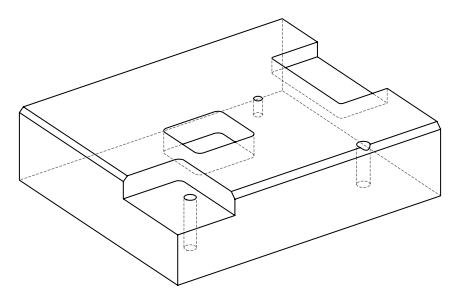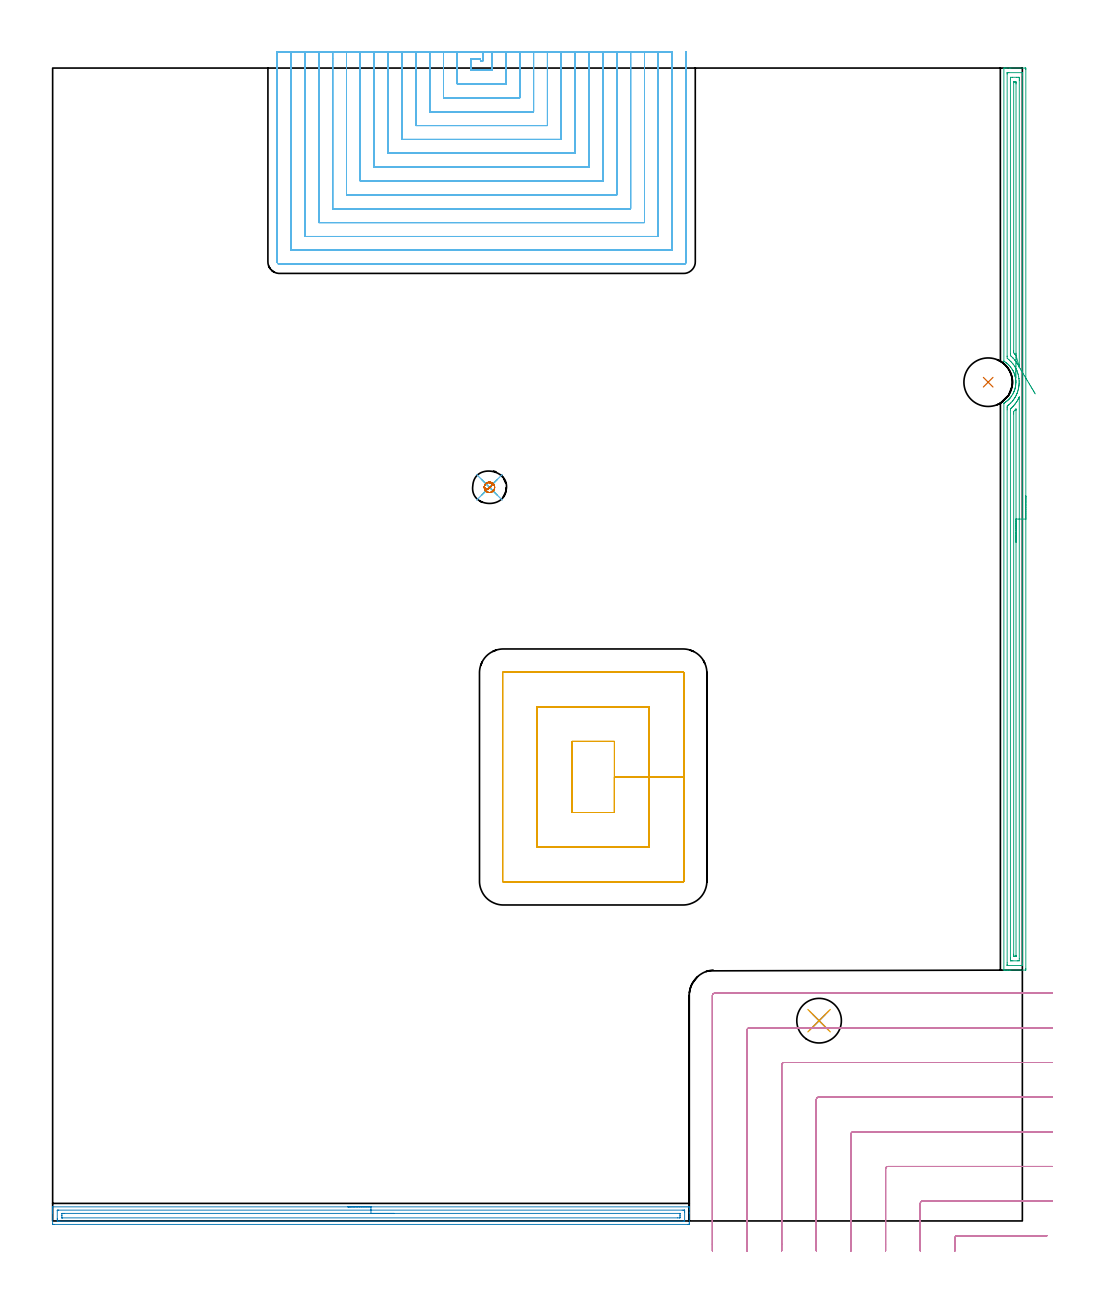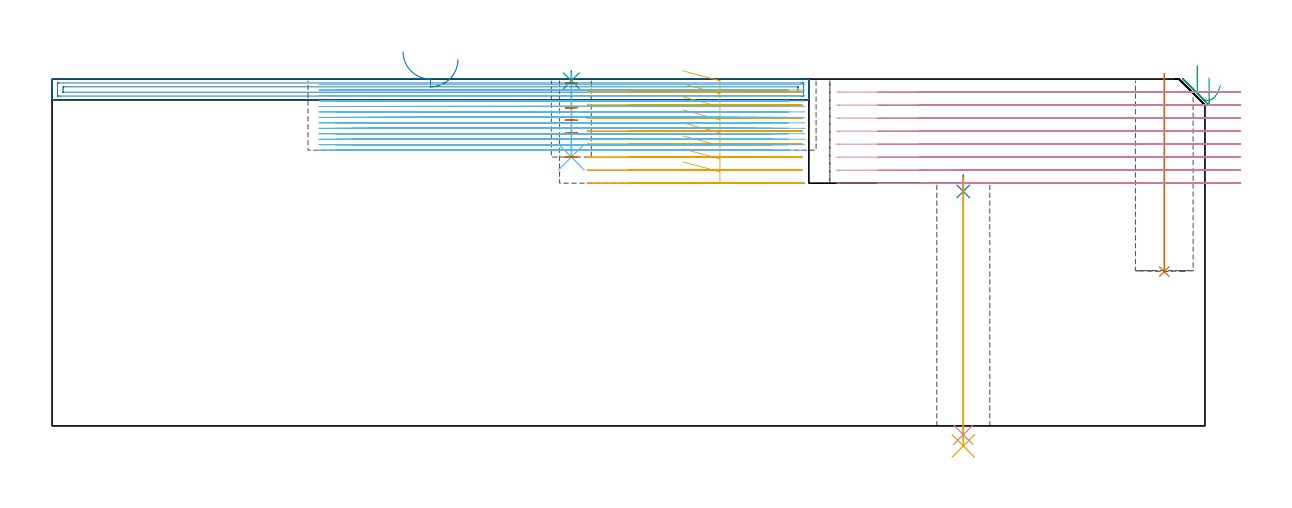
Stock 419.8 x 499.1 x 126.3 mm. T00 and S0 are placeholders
(PLAN: 12 operations, 8 tool changes, 200.4 min)
(1 INDEXABLE_INSERT_DRILL_BLIND_HOLE_FROM_SOLID | STEP1POCKET | NXT0302_013 | 0.29 min | 24152 mm3)
(2 SPOT_DRILL | STEP1HOLE | NXT0321_9005460120000 | 0.06 min | 4446 mm3)
(3 SPOT_DRILL_1 | STEP1POCKET_1 | NXT0321_9005460120000 | 0.03 min | 5 mm3)
(4 DRILL_THROUGH_HOLE_INTO_CENTER | STEP1HOLE | NXT0301_065 | 0.38 min | 5959 mm3)
(5 DRILL_TO_ENLARGE_THROUGH_HOLE | STEP1HOLE | UGT0301_260 | 0.4 min | 26468 mm3)
(6 DRILL_BLIND_HOLE_INTO_CENTER | STEP1POCKET_1 | NXT0301_128 | 0.12 min | 3072 mm3)
(7 MILL_ROUGH_BLIND_HOLE_CONTOUR | STEP1POCKET_1 | NXT0201_013 | Spiral | 0.67 min | 1607 mm3)
(8 AREA_MILL | FG_CHAMFER_SURFACE | UGT0205_001 | 6.82 min | 8094 mm3)
(9 AREA_MILL_1 | FG_CHAMFER_SURFACE_1 | UGT0205_001 | 12.63 min | 17738 mm3)
(10 MILL_CORNER_NOTCH_RECTANGULAR | CORNER_NOTCH_RECTANGULAR | UGT0201_094 | Follow Part, ap 5, ae 75% | 21.48 min | 581101 mm3)
(11 MILL_RECTANGULAR_POCKET | POCKET_RECTANGULAR_STRAIGHT | UGT0201_094 | Follow Part, ap 5, ae 75% | 11.97 min | 409878 mm3)
(12 MILL_SLOT | SLOT_PARTIAL_RECTANGULAR | NXT0201_009 | Follow Part, ap 2, ae 75% | 145.5 min | 425752 mm3)
(TOOL NXT0302_013 | Index. Insert Drill 21mm [880-D2100L25-05] | D21 PA176 FL105 Z2)
(TOOL NXT0321_9005460120000 | NC Spot Drill, 142deg, 12mm, Carbide, Uncoated | D12 PA142 FL30 Z2)
(TOOL NXT0301_065 | Carbide Drill 9.4mm [860.1-0940-075A1-MM 2214] | D9.4 PA140 FL98 Z2)
(TOOL UGT0301_260 | Twist Drill 19.3 mm | D19.3 PA118 FL140 Z2)
(TOOL NXT0301_128 | Carbide Drill 12mm [861.1-1200-036A1-GP GC34] | D12 PA150 FL37.4 Z2)
(TOOL NXT0201_013 | ENDMILL 10mm | D10 FL30 Z4)
(TOOL UGT0205_001 | Chamfer Mill 20 x 3 x 45 deg. | D20 FL50 Z2)
(TOOL UGT0201_094 | End mill 20 mm | D20 FL38 Z4)
(TOOL NXT0201_009 | ENDMILL 8mm [2P460-0800-NA 1630] | D8 FL26 Z6)
(OP 1 INDEXABLE_INSERT_DRILL_BLIND_HOLE_FROM_SOLID)
G17 G21 G94 G90
T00 M6
G54
G17 G0 G90 X405. Y363.1 S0 M3
G43 Z136.3 H1
G94 G81 G98 Z56.2 F250. R128.3
G80
M5
M2
(OP 2 SPOT_DRILL)
G17 G21 G94 G90
T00 M6
G54
G17 G0 G90 X331.8 Y86.7 S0 M3
G43 Z136.3 H0
G94 G81 G98 Z85.4 F250. R91.4
G80
M5
M2
(OP 3 SPOT_DRILL_1)
G17 G21 G94 G90
T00 M6
G54
G17 G0 G90 X189.1 Y317.6 S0 M3
G43 Z136.3 H0
G94 G81 G98 Z125.676 F250. R129.3
G80
M5
M2
(OP 4 DRILL_THROUGH_HOLE_INTO_CENTER)
G17 G21 G94 G90
T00 M6
G54
G17 G0 G90 X331.8 Y86.7 S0 M3
G43 Z136.3 H1
G94 G73 G98 Z-3.211 F250. Q9.161 R90.4
G80
M5
M2
(OP 5 DRILL_TO_ENLARGE_THROUGH_HOLE)
G17 G21 G94 G90
T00 M6
G54
G17 G0 G90 X331.8 Y86.7 S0 M3
G43 Z136.3 H0
G94 G73 G98 Z-7.298 F250. Q19.14 R90.4
G80
M5
M2
(OP 6 DRILL_BLIND_HOLE_INTO_CENTER)
G17 G21 G94 G90
T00 M6
G54
G17 G0 G90 X189.1 Y317.6 S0 M3
G43 Z136.3 H1
G94 G81 G98 Z97.9 F250. R128.3
G80
M5
M2
(OP 7 MILL_ROUGH_BLIND_HOLE_CONTOUR)
G17 G21 G94 G90
T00 M6
G54
G17 G0 G90 X189.1 Y317.6 S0 M3
G43 Z136.3 H0
Z124.814
G94 G3 X189.408 Y319.542 R0.996 F250.
X186.96 Y318.295 R1.942
X188.405 Y315.46 R2.25
X186.96 Y318.295 R-2.25
X187.682 Y316.878 R1.125
X189.1 Y317.6 R1.125
G0 Z120.329
G3 X189.408 Y319.542 R0.996
X186.96 Y318.295 R1.942
X188.405 Y315.46 R2.25
X186.96 Y318.295 R-2.25
X187.682 Y316.878 R1.125
X189.1 Y317.6 R1.125
G0 Z115.843
G3 X189.408 Y319.542 R0.996
X186.96 Y318.295 R1.942
X188.405 Y315.46 R2.25
X186.96 Y318.295 R-2.25
X187.682 Y316.878 R1.125
X189.1 Y317.6 R1.125
G0 Z111.357
G3 X189.408 Y319.542 R0.996
X186.96 Y318.295 R1.942
X188.405 Y315.46 R2.25
X186.96 Y318.295 R-2.25
X187.682 Y316.878 R1.125
X189.1 Y317.6 R1.125
G0 Z106.871
G3 X189.408 Y319.542 R0.996
X186.96 Y318.295 R1.942
X188.405 Y315.46 R2.25
X186.96 Y318.295 R-2.25
X187.682 Y316.878 R1.125
X189.1 Y317.6 R1.125
G0 Z102.386
G3 X189.408 Y319.542 R0.996
X186.96 Y318.295 R1.942
X188.405 Y315.46 R2.25
X186.96 Y318.295 R-2.25
X187.682 Y316.878 R1.125
X189.1 Y317.6 R1.125
G0 Z97.9
G3 X189.408 Y319.542 R0.996
X186.96 Y318.295 R1.942
X188.405 Y315.46 R2.25
X186.96 Y318.295 R-2.25
X187.682 Y316.878 R1.125
X189.1 Y317.6 R1.125
G0 Z136.3
M5
M2
(OP 8 AREA_MILL)
G17 G21 G94 G90
T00 M6
G54
G17 G0 G90 X127.8 Y6.1 S1061 M3
G43 Z136.3 H0
G94 G1 X127.838 Z135.428 F250.
X127.952 Z134.563
X128.141 Z133.712
X128.403 Z132.88
X128.737 Z132.074
X129.14 Z131.3
X129.609 Z130.564
X130.14 Z129.872
X130.729 Z129.229
X131.372 Z128.639
X132.064 Z128.108
X132.8 Z127.64
X133.574 Z127.237
X134.38 Z126.903
X135.212 Z126.641
X136.064 Z126.452
X136.928 Z126.338
X137.8 Z126.3
X275.424
X275.59 Y6.097 Z126.288
X275.598 Y5.978 Z126.17
X275.6 Y5.853 Z126.053
Y5.6 Z125.799
Y4.915 Z125.109
Y3.701 Z123.898
Y3.172 Z123.366
Y-0.922 Z119.275
X275.597 Y-1.186 Z119.011
X275.59 Y-1.494 Z118.704
X275.297 Y-1.498 Z118.701
X274.978 Y-1.5 Z118.7
X0.622
X0.303 Y-1.498 Z118.701
X0.01 Y-1.494 Z118.704
X0. Y-1.186 Z119.011
Y3.172 Z123.366
Y3.701 Z123.898
Y4.043 Z124.239
Y4.572 Z124.768
Y4.915 Z125.109
Y5.6 Z125.799
Y5.854 Z126.053
X0.002 Y5.978 Z126.17
X0.01 Y6.097 Z126.288
X0.176 Y6.1 Z126.3
X137.8
Y4.686 Z124.886
X272.532
X273.19 Y4.684 Z124.884
X273.428 Y4.683 Z124.883
X273.545 Y4.679 Z124.879
X273.591 Y4.673 Z124.873
X273.593 Y4.648 Z124.848
X273.598 Y4.517 Z124.717
X273.6 Y4.043 Z124.243
Y3.644 Z123.844
X273.599 Y0.159 Z120.359
X273.594 Y0.024 Z120.224
X273.59 Y-0.076 Z120.124
X273.519 Y-0.079 Z120.121
X273.19 Y-0.083 Z120.117
X272.955 Y-0.085 Z120.115
X3.068 Y-0.086 Z120.114
X2.41 Y-0.085 Z120.115
X2.172 Y-0.083 Z120.117
X2.055 Y-0.079 Z120.121
X2.009 Y-0.073 Z120.127
X2.007 Y-0.048 Z120.152
X2.002 Y0.083 Z120.283
X2. Y0.557 Z120.757
Y0.956 Z121.156
X2.001 Y4.441 Z124.641
X2.006 Y4.576 Z124.776
X2.01 Y4.676 Z124.876
X2.081 Y4.679 Z124.879
X2.41 Y4.683 Z124.883
X2.645 Y4.685 Z124.885
X137.8 Y4.686 Z124.886
Y3.271 Z123.471
X271.403
X271.505 Y3.27 Z123.47
X271.573 Y3.267 Z123.467
X271.59 Y3.264 Z123.464
X271.594 Y3.258 Z123.458
X271.598 Y3.236 Z123.436
X271.599 Y3.172 Z123.372
X271.6 Y2.979 Z123.179
Y2.3 Z122.5
X271.599 Y2.108 Z122.308
X271.592 Y1.428 Z121.628
X271.59 Y1.339 Z121.539
X271.501 Y1.333 Z121.533
X271.403 Y1.331 Z121.531
X270.612 Y1.328 Z121.528
X4.197 Y1.329 Z121.529
X4.095 Y1.33 Z121.53
X4.027 Y1.333 Z121.533
X4.01 Y1.336 Z121.536
X4.006 Y1.342 Z121.542
X4.002 Y1.364 Z121.564
X4. Y1.428 Z121.628
Y1.621 Z121.821
Y2.3 Z122.5
Y2.492 Z122.692
X4.008 Y3.172 Z123.372
X4.01 Y3.261 Z123.461
X4.099 Y3.267 Z123.467
X4.197 Y3.269 Z123.469
X4.988 Y3.271 Z123.471
X137.8
X138.672 Z123.51
X139.537 Z123.623
X140.388 Z123.812
X141.22 Z124.075
X142.026 Z124.408
X142.8 Z124.811
X143.536 Z125.28
X144.228 Z125.811
X144.871 Z126.4
X145.46 Z127.044
X145.992 Z127.736
X146.46 Z128.471
X146.863 Z129.245
X147.197 Z130.051
X147.459 Z130.883
X147.648 Z131.735
X147.762 Z132.6
X147.8 Z133.471
G0 Z136.3
M5
M2
(OP 9 AREA_MILL_1)
G17 G21 G94 G90
T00 M6
G54
G17 G0 G90 X421.3 Y313.85 S1061 M3
G43 Z136.3 H0
Z126.8
G94 G1 Y313.812 Z125.928 F250.
Y313.698 Z125.063
Y313.509 Z124.212
Y313.247 Z123.38
Y312.913 Z122.574
Y312.51 Z121.8
Y312.042 Z121.064
Y311.51 Z120.372
Y310.921 Z119.729
Y310.278 Z119.14
Y309.586 Z118.608
Y308.85 Z118.14
Y308.076 Z117.737
Y307.27 Z117.403
Y306.438 Z117.141
Y305.587 Z116.952
Y304.722 Z116.838
Y303.85 Z116.8
Y109.211
X421.295 Y108.691 Z116.803
X421.292 Y108.61 Z116.806
X421.205 Y108.6 Z116.892
X414.799 Z123.295
X414.245 Z123.851
X413.923 Z124.173
X413.37 Z124.726
X413.047 Z125.048
X412.402 Z125.698
X412.074 Z126.026
X411.936 Y108.601 Z126.156
X411.916 Z126.176
X411.803 Y108.61 Z126.288
X411.8 Y108.765 Z126.3
Y353.849
X411.803 Y354.029 Z126.289
X411.896 Y354.096 Z126.2
X411.919 Y354.111 Z126.177
X412.127 Y354.242 Z125.973
X412.21 Y354.295 Z125.889
X412.342 Y354.38 Z125.756
X412.609 Y354.573 Z125.485
X412.815 Y354.719 Z125.285
X412.844 Y354.742 Z125.256
X413.047 Y354.903 Z125.049
X413.159 Y354.99 Z124.939
X413.496 Y355.274 Z124.603
X413.563 Y355.337 Z124.535
X413.709 Y355.472 Z124.39
X413.923 Y355.688 Z124.174
X413.973 Y355.737 Z124.126
X414.05 Y355.815 Z124.048
X414.16 Y355.932 Z123.938
X414.215 Y355.992 Z123.882
X414.275 Y356.054 Z123.824
X414.381 Y356.169 Z123.718
X414.433 Y356.23 Z123.666
X414.507 Y356.318 Z123.589
X414.603 Y356.43 Z123.496
X414.608 Y356.438 Z123.491
X414.676 Y356.528 Z123.423
X414.799 Y356.691 Z123.297
X415.079 Y357.063 Z123.017
X415.496 Y357.695 Z122.602
X415.596 Y357.867 Z122.502
X415.649 Y357.957 Z122.45
X415.889 Y358.419 Z122.21
X416.09 Y358.852 Z122.006
X416.2 Y359.117 Z121.898
X416.235 Y359.206 Z121.861
X416.331 Y359.436 Z121.768
X416.39 Y359.582 Z121.708
X416.413 Y359.653 Z121.684
X416.445 Y359.746 Z121.653
X416.537 Y360.045 Z121.563
X416.581 Y360.192 Z121.518
X416.675 Y360.545 Z121.423
X416.7 Y360.64 Z121.398
X416.797 Y361.087 Z121.301
X416.876 Y361.535 Z121.224
X416.931 Y361.981 Z121.164
X416.968 Y362.429 Z121.122
X416.99 Y362.876 Z121.106
X416.988 Y363.019 Z121.105
Y363.111 Z121.104
X416.989 Y363.323 Z121.106
X416.988 Y363.357 Z121.107
X416.973 Y363.67 Z121.119
X416.97 Y363.771 Z121.126
X416.968 Y363.798 Z121.129
X416.948 Y364.019 Z121.146
X416.932 Y364.218 Z121.165
X416.874 Y364.665 Z121.223
X416.845 Y364.839 Z121.253
X416.797 Y365.112 Z121.3
X416.72 Y365.456 Z121.373
X416.698 Y365.56 Z121.397
X416.674 Y365.649 Z121.421
X416.606 Y365.902 Z121.488
X416.588 Y365.975 Z121.509
X416.58 Y366.006 Z121.518
X416.391 Y366.617 Z121.708
X416.283 Y366.901 Z121.817
X416.138 Y367.242 Z121.96
X416.092 Y367.35 Z122.006
X415.934 Y367.688 Z122.163
X415.885 Y367.795 Z122.213
X415.744 Y368.064 Z122.355
X415.696 Y368.154 Z122.403
X415.674 Y368.193 Z122.424
X415.496 Y368.507 Z122.602
X415.45 Y368.581 Z122.647
X415.384 Y368.689 Z122.713
X415.078 Y369.141 Z123.02
X414.754 Y369.584 Z123.345
X414.603 Y369.773 Z123.497
X414.289 Y370.13 Z123.808
X413.967 Y370.478 Z124.133
X413.708 Y370.727 Z124.39
X413.34 Y371.056 Z124.758
X412.963 Y371.372 Z125.137
X412.815 Y371.484 Z125.285
X412.727 Y371.546 Z125.372
X412.609 Y371.627 Z125.487
X412.498 Y371.706 Z125.601
X412.372 Y371.794 Z125.727
X411.85 Y372.134 Z126.247
X411.805 Y372.171 Z126.291
X411.8 Y372.239 Z126.3
Y498.936
X411.802 Y499.09 Z126.288
X411.935 Y499.097 Z126.158
X412.074 Y499.1 Z126.026
X412.402 Z125.698
X413.047 Z125.048
X414.245 Z123.851
X414.799 Z123.295
X420.929 Z117.169
X421.208 Y499.097 Z116.889
X421.292 Y499.09 Z116.805
X421.299 Y499.004 Z116.799
X421.3 Y498.489 Z116.8
Y303.85
X419.886 Z118.214
Y111.167
X419.885 Y110.997 Z118.215
X419.88 Y110.636 Z118.22
X419.879 Y110.619 Z118.221
X419.867 Y110.61 Z118.233
X419.799 Y110.606 Z118.301
X419.696 Y110.602 Z118.404
X419.566 Y110.6 Z118.534
X419.177 Z118.923
X413.435 Y110.601 Z124.665
X413.274 Y110.604 Z124.826
X413.245 Y110.608 Z124.855
X413.221 Y110.613 Z124.879
X413.22 Y110.649 Z124.88
X413.216 Y110.825 Z124.884
X413.215 Y110.997 Z124.885
X413.214 Y111.719 Z124.886
Y351.171
X413.216 Y351.891 Z124.884
X413.219 Y352.063 Z124.881
X413.234 Y352.766 Z124.866
X413.481 Y352.956 Z124.619
X413.729 Y353.154 Z124.371
X413.923 Y353.314 Z124.177
X414.209 Y353.558 Z123.891
X414.529 Y353.849 Z123.571
X414.666 Y353.984 Z123.434
X414.799 Y354.122 Z123.301
X415.37 Y354.742 Z122.73
X415.51 Y354.909 Z122.59
X415.674 Y355.115 Z122.426
X415.896 Y355.409 Z122.204
X416.062 Y355.635 Z122.038
X416.261 Y355.93 Z121.839
X416.55 Y356.367 Z121.55
X416.61 Y356.466 Z121.49
X416.646 Y356.528 Z121.454
X416.921 Y357.042 Z121.179
X417.113 Y357.42 Z120.987
X417.175 Y357.548 Z120.925
X417.215 Y357.635 Z120.885
X417.426 Y358.121 Z120.674
X417.482 Y358.256 Z120.618
X417.505 Y358.313 Z120.595
X417.636 Y358.654 Z120.464
X417.721 Y358.905 Z120.379
X417.814 Y359.206 Z120.286
X417.925 Y359.59 Z120.175
X418.057 Y360.099 Z120.043
X418.084 Y360.21 Z120.016
X418.103 Y360.301 Z119.997
X418.235 Y360.992 Z119.865
X418.245 Y361.049 Z119.855
X418.301 Y361.444 Z119.799
X418.345 Y361.841 Z119.755
X418.349 Y361.885 Z119.751
X418.377 Y362.29 Z119.723
X418.396 Y362.681 Z119.704
X418.398 Y362.777 Z119.702
X418.393 Y363.577 Z119.707
X418.389 Y363.67 Z119.711
X418.329 Y364.536 Z119.771
X418.326 Y364.563 Z119.774
X418.301 Y364.755 Z119.799
X418.193 Y365.456 Z119.907
X418.183 Y365.516 Z119.917
X418.169 Y365.591 Z119.931
X417.994 Y366.349 Z120.106
X417.878 Y366.78 Z120.222
X417.736 Y367.242 Z120.364
X417.659 Y367.481 Z120.441
X417.426 Y368.093 Z120.674
X417.409 Y368.134 Z120.691
X417.396 Y368.165 Z120.704
X416.992 Y369.027 Z121.108
X416.55 Y369.836 Z121.55
X416.501 Y369.92 Z121.599
X416.418 Y370.055 Z121.682
X415.881 Y370.813 Z122.219
X415.674 Y371.091 Z122.426
X415.151 Y371.706 Z122.949
X414.799 Y372.084 Z123.301
X414.251 Y372.599 Z123.849
X413.923 Y372.887 Z124.177
X413.221 Y373.492 Z124.879
X413.215 Y374.213 Z124.885
Y374.384
X413.214 Y496.533 Z124.886
X413.215 Y496.703 Z124.885
X413.22 Y497.064 Z124.88
X413.221 Y497.081 Z124.879
X413.233 Y497.09 Z124.867
X413.301 Y497.094 Z124.799
X413.404 Y497.098 Z124.696
X413.534 Y497.1 Z124.566
X413.923 Z124.177
X419.665 Y497.099 Z118.435
X419.826 Y497.096 Z118.274
X419.856 Y497.093 Z118.244
X419.879 Y497.087 Z118.221
X419.88 Y497.051 Z118.22
X419.884 Y496.875 Z118.216
X419.885 Y496.703 Z118.215
X419.886 Y495.981 Z118.214
Y303.85
X418.472 Z119.628
X418.471 Y113.502 Z119.629
X418.466 Y112.782 Z119.634
X418.465 Y112.616 Z119.635
X418.301 Y112.61 Z119.799
X417.604 Y112.601 Z120.496
X415.674 Y112.6 Z122.426
X414.975 Y112.603 Z123.125
X414.799 Y112.61 Z123.301
X414.635 Y112.619 Z123.465
X414.632 Y112.782 Z123.468
X414.63 Y112.954 Z123.47
X414.629 Y113.675 Z123.471
X414.628 Y113.849 Z123.472
X414.629 Y351.171 Z123.471
X414.63 Y351.343 Z123.47
X414.634 Y351.517 Z123.466
X414.636 Y351.562 Z123.464
X414.65 Y351.579 Z123.45
X414.69 Y351.618 Z123.41
X414.799 Y351.716 Z123.301
X414.98 Y351.878 Z123.12
X415.184 Y352.063 Z122.916
X415.434 Y352.308 Z122.666
X415.674 Y352.551 Z122.426
X415.87 Y352.757 Z122.23
X416.053 Y352.956 Z122.047
X416.289 Y353.222 Z121.811
X416.55 Y353.54 Z121.55
X416.685 Y353.712 Z121.415
X416.789 Y353.849 Z121.311
X417.061 Y354.221 Z121.039
X417.417 Y354.742 Z120.683
X417.426 Y354.755 Z120.674
X417.756 Y355.298 Z120.344
X417.942 Y355.635 Z120.158
X418.068 Y355.873 Z120.032
X418.301 Y356.33 Z119.799
X418.426 Y356.589 Z119.674
X418.454 Y356.643 Z119.646
X418.465 Y356.661 Z119.635
X418.467 Y356.634 Z119.633
X418.47 Y356.582 Z119.63
X418.471 Y356.528 Z119.629
X418.472 Y356.416 Z119.628
Y303.85
X417.057 Z121.043
Y114.944
X417.054 Y114.771 Z121.046
X417.05 Y114.635 Z121.05
X417.046 Y114.609 Z121.054
X417.024 Y114.606 Z121.076
X416.972 Y114.603 Z121.128
X416.55 Y114.6 Z121.55
X416.518 Z121.582
X416.132 Y114.61 Z121.968
X416.049 Y114.617 Z122.051
X416.046 Y114.674 Z122.054
X416.044 Y114.735 Z122.056
X416.043 Y115.085 Z122.057
Y115.461
Y349.385
X416.044 Y349.901 Z122.056
X416.047 Y350.278 Z122.053
X416.05 Y350.445 Z122.05
X416.644 Y351.074 Z121.456
X416.848 Y351.293 Z121.252
X416.944 Y351.393 Z121.156
X417.011 Y351.459 Z121.089
X417.051 Y351.491 Z121.049
X417.053 Y351.439 Z121.047
X417.056 Y351.287 Z121.044
X417.057 Y351.171 Z121.043
Y350.974
Y303.85
Y302.978 Z121.081
Y302.114 Z121.195
Y301.262 Z121.383
Y300.43 Z121.646
Y299.624 Z121.98
Y298.85 Z122.382
Y298.114 Z122.851
Y297.422 Z123.382
Y296.779 Z123.972
Y296.19 Z124.615
Y295.659 Z125.307
Y295.19 Z126.043
Y294.787 Z126.816
Y294.453 Z127.622
Y294.191 Z128.454
Y294.002 Z129.306
Y293.888 Z130.171
Y293.85 Z131.043
G0 Z136.3
X425.384 Y358.049
Z123.959
G1 X425.162 Y358.42 Z123.201
X424.907 Y358.846 Z122.484
X424.621 Y359.324 Z121.812
X424.305 Y359.851 Z121.192
X423.963 Y360.421 Z120.628
X423.598 Y361.032 Z120.124
X423.211 Y361.678 Z119.684
X422.805 Y362.355 Z119.311
X422.385 Y363.057 Z119.008
X421.952 Y363.779 Z118.778
X421.511 Y364.515 Z118.622
X421.065 Y365.26 Z118.541
X420.617 Y366.008 Z118.537
X420.17 Y366.754 Z118.608
X419.728 Y367.492 Z118.755
X419.294 Y368.216 Z118.976
X418.872 Y368.92 Z119.271
X418.465 Y369.6 Z119.635
X418.301 Y369.873 Z119.799
X418.277 Y369.92 Z119.823
X418.253 Y369.97 Z119.847
X417.8 Y370.813 Z120.3
X417.665 Y371.056 Z120.435
X417.426 Y371.445 Z120.674
X417.249 Y371.706 Z120.851
X416.816 Y372.327 Z121.284
X416.609 Y372.599 Z121.491
X416.55 Y372.67 Z121.55
X415.828 Y373.492 Z122.272
X415.674 Y373.655 Z122.426
X414.904 Y374.384 Z123.196
X414.7 Y374.568 Z123.4
X414.651 Y374.616 Z123.449
X414.641 Y374.627 Z123.459
X414.635 Y374.659 Z123.465
X414.633 Y374.757 Z123.467
X414.629 Y375.104 Z123.471
Y375.277
Y494.198
X414.634 Y494.918 Z123.466
X414.636 Y495.084 Z123.464
X414.799 Y495.09 Z123.301
X415.496 Y495.099 Z122.604
X417.426 Y495.1 Z120.674
X418.125 Y495.097 Z119.975
X418.301 Y495.09 Z119.799
X418.465 Y495.082 Z119.635
X418.468 Y494.918 Z119.632
X418.47 Y494.746 Z119.63
X418.471 Y494.025 Z119.629
X418.472 Y493.851 Z119.628
Y370.64
X418.47 Y369.92 Z119.63
X418.469 Y369.75 Z119.631
X418.465 Y369.6 Z119.635
X417.05 Y374.767 Z121.05
X416.55 Y375.242 Z121.55
X416.514 Y375.277 Z121.586
X416.05 Y375.787 Z122.05
X416.046 Y376.17 Z122.054
X416.043 Y376.687 Z122.057
Y492.756
X416.046 Y492.929 Z122.054
X416.05 Y493.065 Z122.05
X416.054 Y493.091 Z122.046
X416.076 Y493.094 Z122.024
X416.128 Y493.097 Z121.972
X416.55 Y493.1 Z121.55
X416.582 Z121.518
X416.968 Y493.09 Z121.132
X417.051 Y493.083 Z121.049
X417.054 Y493.026 Z121.046
X417.056 Y492.965 Z121.044
X417.057 Y492.615 Z121.043
Y492.239
Y375.653
X417.055 Y375.277 Z121.045
X417.05 Y374.767 Z121.05
X417.043 Y373.896 Z121.095
X417.036 Y373.032 Z121.216
X417.028 Y372.182 Z121.412
X417.021 Y371.352 Z121.682
X417.014 Y370.549 Z122.022
X417.008 Y369.779 Z122.432
X417.002 Y369.047 Z122.907
X416.996 Y368.36 Z123.444
X416.99 Y367.721 Z124.039
X416.985 Y367.138 Z124.687
X416.981 Y366.612 Z125.383
X416.977 Y366.15 Z126.123
X416.974 Y365.754 Z126.9
X416.971 Y365.427 Z127.709
X416.969 Y365.172 Z128.543
X416.967 Y364.99 Z129.397
X416.966 Y364.883 Z130.262
Y364.853 Z131.134
G0 Z136.3
M5
M2
(OP 10 MILL_CORNER_NOTCH_RECTANGULAR)
G17 G21 G94 G90
T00 M6
G54
G17 G0 G90 X430.484 Y-6.4 S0 M3
G43 Z136.3 H0
Z121.562
G94 G1 X427.484 F250.
X391.592 F500.
G3 X390.6 Y-7.392 R1.
G1 Y-10.
Y-13. F250.
G0 Z136.3
X432.8 Y8.6
Z121.562
G1 X429.8
X376.593 F500.
G3 X375.6 Y7.608 R1.
G1 Y-10.
Y-13. F250.
G0 Z136.3
X432.8 Y23.6
Z121.562
G1 X429.8
X361.593 F500.
G3 X360.6 Y22.607 R1.
G1 Y-10.
Y-13. F250.
G0 Z136.3
X432.8 Y38.6
Z121.562
G1 X429.8
X346.593 F500.
G3 X345.6 Y37.607 R1.
G1 Y-10.
Y-13. F250.
G0 Z136.3
X432.8 Y53.6
Z121.562
G1 X429.8
X331.594 F500.
G3 X330.6 Y52.606 R1.
G1 Y-10.
Y-13. F250.
G0 Z136.3
X432.8 Y68.6
Z121.562
G1 X429.8
X316.594 F500.
G3 X315.6 Y67.606 R1.
G1 Y-10.
Y-13. F250.
G0 Z136.3
X432.8 Y83.6
Z121.562
G1 X429.8
X301.594 F500.
G3 X300.6 Y82.605 R1.
G1 Y-10.
Y-13. F250.
G0 Z136.3
X432.8 Y98.6
Z121.562
G1 X429.8
X286.595 F500.
G3 X285.6 Y97.605 R1.
G1 Y-10.
Y-13. F250.
G0 Z136.3
X430.484 Y-6.4
Z116.825
G1 X427.484
X391.592 F500.
G3 X390.6 Y-7.392 R1.
G1 Y-10.
Y-13. F250.
G0 Z136.3
X432.8 Y8.6
Z116.825
G1 X429.8
X376.592 F500.
G3 X375.6 Y7.608 R1.
G1 Y-10.
Y-13. F250.
G0 Z136.3
X432.8 Y23.6
Z116.825
G1 X429.8
X361.593 F500.
G3 X360.6 Y22.607 R1.
G1 Y-10.
Y-13. F250.
G0 Z136.3
X432.8 Y38.6
Z116.825
G1 X429.8
X346.593 F500.
G3 X345.6 Y37.607 R1.
G1 Y-10.
Y-13. F250.
G0 Z136.3
X432.8 Y53.6
Z116.825
G1 X429.8
X331.594 F500.
G3 X330.6 Y52.606 R1.
G1 Y-10.
Y-13. F250.
G0 Z136.3
X432.8 Y68.6
Z116.825
G1 X429.8
X316.594 F500.
G3 X315.6 Y67.606 R1.
G1 Y-10.
Y-13. F250.
G0 Z136.3
X432.8 Y83.6
Z116.825
G1 X429.8
X301.594 F500.
G3 X300.6 Y82.605 R1.
G1 Y-10.
Y-13. F250.
G0 Z136.3
X432.8 Y98.6
Z116.825
G1 X429.8
X286.595 F500.
G3 X285.6 Y97.605 R1.
G1 Y-10.
Y-13. F250.
G0 Z136.3
X430.484 Y-6.4
Z112.087
G1 X427.484
X391.592 F500.
G3 X390.6 Y-7.392 R1.
G1 Y-10.
Y-13. F250.
G0 Z136.3
X432.8 Y8.6
Z112.087
G1 X429.8
X376.593 F500.
G3 X375.6 Y7.607 R1.
G1 Y-10.
Y-13. F250.
G0 Z136.3
X432.8 Y23.6
Z112.087
G1 X429.8
X361.593 F500.
G3 X360.6 Y22.607 R1.
G1 Y-10.
Y-13. F250.
G0 Z136.3
X432.8 Y38.6
Z112.087
G1 X429.8
X346.594 F500.
G3 X345.6 Y37.607 R1.
G1 Y-10.
Y-13. F250.
G0 Z136.3
X432.8 Y53.6
Z112.087
G1 X429.8
X331.594 F500.
G3 X330.6 Y52.606 R1.
G1 Y-10.
Y-13. F250.
G0 Z136.3
X432.8 Y68.6
Z112.087
G1 X429.8
X316.594 F500.
G3 X315.6 Y67.606 R1.
G1 Y-10.
Y-13. F250.
G0 Z136.3
X432.8 Y83.6
Z112.087
G1 X429.8
X301.595 F500.
G3 X300.6 Y82.605 R1.
G1 Y-10.
Y-13. F250.
G0 Z136.3
X432.8 Y98.6
Z112.087
G1 X429.8
X286.595 F500.
G3 X285.6 Y97.605 R1.
G1 Y-10.
Y-13. F250.
G0 Z136.3
X430.484 Y-6.4
Z107.35
G1 X427.484
X391.592 F500.
G3 X390.6 Y-7.392 R1.
G1 Y-10.
Y-13. F250.
G0 Z136.3
X432.8 Y8.6
Z107.35
G1 X429.8
X376.593 F500.
G3 X375.6 Y7.607 R1.
G1 Y-10.
Y-13. F250.
G0 Z136.3
X432.8 Y23.6
Z107.35
G1 X429.8
X361.593 F500.
G3 X360.6 Y22.607 R1.
G1 Y-10.
Y-13. F250.
G0 Z136.3
X432.8 Y38.6
Z107.35
G1 X429.8
X346.594 F500.
G3 X345.6 Y37.607 R1.
G1 Y-10.
Y-13. F250.
G0 Z136.3
X432.8 Y53.6
Z107.35
G1 X429.8
X331.594 F500.
G3 X330.6 Y52.606 R1.
G1 Y-10.
Y-13. F250.
G0 Z136.3
X432.8 Y68.6
Z107.35
G1 X429.8
X316.594 F500.
G3 X315.6 Y67.606 R1.
G1 Y-10.
Y-13. F250.
G0 Z136.3
X432.8 Y83.6
Z107.35
G1 X429.8
X301.595 F500.
G3 X300.6 Y82.605 R1.
G1 Y-10.
Y-13. F250.
G0 Z136.3
X432.8 Y98.6
Z107.35
G1 X429.8
X286.595 F500.
G3 X285.6 Y97.605 R1.
G1 Y-10.
Y-13. F250.
G0 Z136.3
X430.484 Y-6.4
Z102.612
G1 X427.484
X391.592 F500.
G3 X390.6 Y-7.392 R1.
G1 Y-10.
Y-13. F250.
G0 Z136.3
X432.8 Y8.6
Z102.612
G1 X429.8
X376.593 F500.
G3 X375.6 Y7.607 R1.
G1 Y-10.
Y-13. F250.
G0 Z136.3
X432.8 Y23.6
Z102.612
G1 X429.8
X361.593 F500.
G3 X360.6 Y22.607 R1.
G1 Y-10.
Y-13. F250.
G0 Z136.3
X432.8 Y38.6
Z102.612
G1 X429.8
X346.594 F500.
G3 X345.6 Y37.607 R1.
G1 Y-10.
Y-13. F250.
G0 Z136.3
X432.8 Y53.6
Z102.612
G1 X429.8
X331.594 F500.
G3 X330.6 Y52.606 R1.
G1 Y-10.
Y-13. F250.
G0 Z136.3
X432.8 Y68.6
Z102.612
G1 X429.8
X316.594 F500.
G3 X315.6 Y67.606 R1.
G1 Y-10.
Y-13. F250.
G0 Z136.3
X432.8 Y83.6
Z102.612
G1 X429.8
X301.595 F500.
G3 X300.6 Y82.605 R1.
G1 Y-10.
Y-13. F250.
G0 Z136.3
X432.8 Y98.6
Z102.612
G1 X429.8
X286.595 F500.
G3 X285.6 Y97.605 R1.
G1 Y-10.
Y-13. F250.
G0 Z136.3
X430.484 Y-6.4
Z97.875
G1 X427.484
X391.592 F500.
G3 X390.6 Y-7.392 R1.
G1 Y-10.
Y-13. F250.
G0 Z136.3
X432.8 Y8.6
Z97.875
G1 X429.8
X376.593 F500.
G3 X375.6 Y7.607 R1.
G1 Y-10.
Y-13. F250.
G0 Z136.3
X432.8 Y23.6
Z97.875
G1 X429.8
X361.593 F500.
G3 X360.6 Y22.607 R1.
G1 Y-10.
Y-13. F250.
G0 Z136.3
X432.8 Y38.6
Z97.875
G1 X429.8
X346.594 F500.
G3 X345.6 Y37.607 R1.
G1 Y-10.
Y-13. F250.
G0 Z136.3
X432.8 Y53.6
Z97.875
G1 X429.8
X331.594 F500.
G3 X330.6 Y52.606 R1.
G1 Y-10.
Y-13. F250.
G0 Z136.3
X432.8 Y68.6
Z97.875
G1 X429.8
X316.594 F500.
G3 X315.6 Y67.606 R1.
G1 Y-10.
Y-13. F250.
G0 Z136.3
X432.8 Y83.6
Z97.875
G1 X429.8
X301.595 F500.
G3 X300.6 Y82.605 R1.
G1 Y-10.
Y-13. F250.
G0 Z136.3
X432.8 Y98.6
Z97.875
G1 X429.8
X286.595 F500.
G3 X285.6 Y97.605 R1.
G1 Y-10.
Y-13. F250.
G0 Z136.3
X430.484 Y-6.4
Z93.137
G1 X427.484
X391.592 F500.
G3 X390.6 Y-7.392 R1.
G1 Y-10.
Y-13. F250.
G0 Z136.3
X432.8 Y8.6
Z93.137
G1 X429.8
X376.593 F500.
G3 X375.6 Y7.607 R1.
G1 Y-10.
Y-13. F250.
G0 Z136.3
X432.8 Y23.6
Z93.137
G1 X429.8
X361.593 F500.
G3 X360.6 Y22.607 R1.
G1 Y-10.
Y-13. F250.
G0 Z136.3
X432.8 Y38.6
Z93.137
G1 X429.8
X346.594 F500.
G3 X345.6 Y37.607 R1.
G1 Y-10.
Y-13. F250.
G0 Z136.3
X432.8 Y53.6
Z93.137
G1 X429.8
X331.594 F500.
G3 X330.6 Y52.606 R1.
G1 Y-10.
Y-13. F250.
G0 Z136.3
X432.8 Y68.6
Z93.137
G1 X429.8
X316.594 F500.
G3 X315.6 Y67.606 R1.
G1 Y-10.
Y-13. F250.
G0 Z136.3
X432.8 Y83.6
Z93.137
G1 X429.8
X301.595 F500.
G3 X300.6 Y82.605 R1.
G1 Y-10.
Y-13. F250.
G0 Z136.3
X432.8 Y98.6
Z93.137
G1 X429.8
X286.595 F500.
G3 X285.6 Y97.605 R1.
G1 Y-10.
Y-13. F250.
G0 Z136.3
X430.484 Y-6.4
Z88.4
G1 X427.484
X391.592 F500.
G3 X390.6 Y-7.392 R1.
G1 Y-10.
Y-13. F250.
G0 Z136.3
X432.8 Y8.6
Z88.4
G1 X429.8
X376.593 F500.
G3 X375.6 Y7.607 R1.
G1 Y-10.
Y-13. F250.
G0 Z136.3
X432.8 Y23.6
Z88.4
G1 X429.8
X361.593 F500.
G3 X360.6 Y22.607 R1.
G1 Y-10.
Y-13. F250.
G0 Z136.3
X432.8 Y38.6
Z88.4
G1 X429.8
X346.594 F500.
G3 X345.6 Y37.607 R1.
G1 Y-10.
Y-13. F250.
G0 Z136.3
X432.8 Y53.6
Z88.4
G1 X429.8
X331.594 F500.
G3 X330.6 Y52.606 R1.
G1 Y-10.
Y-13. F250.
G0 Z136.3
X432.8 Y68.6
Z88.4
G1 X429.8
X316.594 F500.
G3 X315.6 Y67.606 R1.
G1 Y-10.
Y-13. F250.
G0 Z136.3
X432.8 Y83.6
Z88.4
G1 X429.8
X301.595 F500.
G3 X300.6 Y82.605 R1.
G1 Y-10.
Y-13. F250.
G0 Z136.3
X432.8 Y98.6
Z88.4
G1 X429.8
X286.595 F500.
G3 X285.6 Y97.605 R1.
G1 Y-10.
Y-13. F250.
G0 Z136.3
M5
M2
(OP 11 MILL_RECTANGULAR_POCKET)
G17 G21 G94 G90
T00 M6
G54
G17 G0 G90 X229.723 Y176.8 S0 M3
G43 Z136.3 H0
Z129.3
G94 G1 X243.2 Z125.689 F250.
Y192.2 Z121.562
Y207.6 F500.
X224.8
Y176.8
X243.2
Y192.2
X258.2
Y222.6
X209.8
Y161.8
X258.2
Y192.2
X273.2
Y237.3
G3 X272.9 Y237.6 R0.3
G1 X195.1
G3 X194.8 Y237.3 R0.3
G1 Y147.1
G3 X195.1 Y146.8 R0.3
G1 X272.9
G3 X273.2 Y147.1 R0.3
G1 Y192.2
Y193.2
G0 X229.723 Y176.8 Z124.562
G1 X243.2 Z120.951 F250.
Y192.2 Z116.825
Y207.6 F500.
X224.8
Y176.8
X243.2
Y192.2
X258.2
Y222.6
X209.8
Y161.8
X258.2
Y192.2
X273.2
Y237.3
G3 X272.9 Y237.6 R0.3
G1 X195.1
G3 X194.8 Y237.3 R0.3
G1 Y147.1
G3 X195.1 Y146.8 R0.3
G1 X272.9
G3 X273.2 Y147.1 R0.3
G1 Y192.2
Y193.2
G0 X229.723 Y176.8 Z119.825
G1 X243.2 Z116.214 F250.
Y192.2 Z112.087
Y207.6 F500.
X224.8
Y176.8
X243.2
Y192.2
X258.2
Y222.6
X209.8
Y161.8
X258.2
Y192.2
X273.2
Y237.3
G3 X272.9 Y237.6 R0.3
G1 X195.1
G3 X194.8 Y237.3 R0.3
G1 Y147.1
G3 X195.1 Y146.8 R0.3
G1 X272.9
G3 X273.2 Y147.1 R0.3
G1 Y192.2
Y193.2
G0 X229.723 Y176.8 Z115.087
G1 X243.2 Z111.476 F250.
Y192.2 Z107.35
Y207.6 F500.
X224.8
Y176.8
X243.2
Y192.2
X258.2
Y222.6
X209.8
Y161.8
X258.2
Y192.2
X273.2
Y237.3
G3 X272.9 Y237.6 R0.3
G1 X195.1
G3 X194.8 Y237.3 R0.3
G1 Y147.1
G3 X195.1 Y146.8 R0.3
G1 X272.9
G3 X273.2 Y147.1 R0.3
G1 Y192.2
Y193.2
G0 X229.723 Y176.8 Z110.35
G1 X243.2 Z106.739 F250.
Y192.2 Z102.612
Y207.6 F500.
X224.8
Y176.8
X243.2
Y192.2
X258.2
Y222.6
X209.8
Y161.8
X258.2
Y192.2
X273.2
Y237.3
G3 X272.9 Y237.6 R0.3
G1 X195.1
G3 X194.8 Y237.3 R0.3
G1 Y147.1
G3 X195.1 Y146.8 R0.3
G1 X272.9
G3 X273.2 Y147.1 R0.3
G1 Y192.2
Y193.2
G0 X229.723 Y176.8 Z105.612
G1 X243.2 Z102.001 F250.
Y192.2 Z97.875
Y207.6 F500.
X224.8
Y176.8
X243.2
Y192.2
X258.2
Y222.6
X209.8
Y161.8
X258.2
Y192.2
X273.2
Y237.3
G3 X272.9 Y237.6 R0.3
G1 X195.1
G3 X194.8 Y237.3 R0.3
G1 Y147.1
G3 X195.1 Y146.8 R0.3
G1 X272.9
G3 X273.2 Y147.1 R0.3
G1 Y192.2
Y193.2
G0 X229.723 Y176.8 Z100.875
G1 X243.2 Z97.264 F250.
Y192.2 Z93.137
Y207.6 F500.
X224.8
Y176.8
X243.2
Y192.2
X258.2
Y222.6
X209.8
Y161.8
X258.2
Y192.2
X273.2
Y237.3
G3 X272.9 Y237.6 R0.3
G1 X195.1
G3 X194.8 Y237.3 R0.3
G1 Y147.1
G3 X195.1 Y146.8 R0.3
G1 X272.9
G3 X273.2 Y147.1 R0.3
G1 Y192.2
Y193.2
G0 X229.723 Y176.8 Z96.137
G1 X243.2 Z92.526 F250.
Y192.2 Z88.4
Y207.6 F500.
X224.8
Y176.8
X243.2
Y192.2
X258.2
Y222.6
X209.8
Y161.8
X258.2
Y192.2
X273.2
Y237.3
G3 X272.9 Y237.6 R0.3
G1 X195.1
G3 X194.8 Y237.3 R0.3
G1 Y147.1
G3 X195.1 Y146.8 R0.3
G1 X272.9
G3 X273.2 Y147.1 R0.3
G1 Y192.2
Y193.2
G0 Z136.3
M5
M2
(OP 12 MILL_SLOT)
G17 G21 G94 G90
T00 M6
G54
G17 G0 G90 X186.2 Y506.1 S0 M3
G43 Z136.3 H1
Z124.308
G94 G1 Y503.1 F250.
Y502.2 F500.
X185.2
Y503.1
X181.2
Y498.2
X190.2
Y503.1
Y506.1 F250.
X175.2
Y503.1
Y492.2 F500.
X196.2
Y503.1
Y506.1 F250.
X169.2
Y503.1
Y486.2 F500.
X202.2
Y503.1
Y506.1 F250.
X163.2
Y503.1
Y480.2 F500.
X208.2
Y503.1
Y506.1 F250.
X157.2
Y503.1
Y474.2 F500.
X214.2
Y503.1
Y506.1 F250.
X151.2
Y503.1
Y468.2 F500.
X220.2
Y503.1
Y506.1 F250.
X145.2
Y503.1
Y462.2 F500.
X226.2
Y503.1
Y506.1 F250.
X139.2
Y503.1
Y456.2 F500.
X232.2
Y503.1
Y506.1 F250.
X133.2
Y503.1
Y450.2 F500.
X238.2
Y503.1
Y506.1 F250.
X127.2
Y503.1
Y444.2 F500.
X244.2
Y503.1
Y506.1 F250.
X121.2
Y503.1
Y438.2 F500.
X250.2
Y503.1
Y506.1 F250.
X115.2
Y503.1
Y432.2 F500.
X256.2
Y503.1
Y506.1 F250.
X109.2
Y503.1
Y426.2 F500.
X262.2
Y503.1
Y506.1 F250.
X103.2
Y503.1
Y420.2 F500.
X268.2
Y503.1
Y506.1 F250.
X97.2
Y503.1
Y415.2 F500.
G3 X98.2 Y414.2 R1.
G1 X273.2
G3 X274.2 Y415.2 R1.
G1 Y503.1
Y506.1 F250.
G0 X186.2 Z122.315
G1 Y503.1
Y502.2 F500.
X185.2
Y503.1
X181.2
Y498.2
X190.2
Y503.1
Y506.1 F250.
X175.2
Y503.1
Y492.2 F500.
X196.2
Y503.1
Y506.1 F250.
X169.2
Y503.1
Y486.2 F500.
X202.2
Y503.1
Y506.1 F250.
X163.2
Y503.1
Y480.2 F500.
X208.2
Y503.1
Y506.1 F250.
X157.2
Y503.1
Y474.2 F500.
X214.2
Y503.1
Y506.1 F250.
X151.2
Y503.1
Y468.2 F500.
X220.2
Y503.1
Y506.1 F250.
X145.2
Y503.1
Y462.2 F500.
X226.2
Y503.1
Y506.1 F250.
X139.2
Y503.1
Y456.2 F500.
X232.2
Y503.1
Y506.1 F250.
X133.2
Y503.1
Y450.2 F500.
X238.2
Y503.1
Y506.1 F250.
X127.2
Y503.1
Y444.2 F500.
X244.2
Y503.1
Y506.1 F250.
X121.2
Y503.1
Y438.2 F500.
X250.2
Y503.1
Y506.1 F250.
X115.2
Y503.1
Y432.2 F500.
X256.2
Y503.1
Y506.1 F250.
X109.2
Y503.1
Y426.2 F500.
X262.2
Y503.1
Y506.1 F250.
X103.2
Y503.1
Y420.2 F500.
X268.2
Y503.1
Y506.1 F250.
X97.2
Y503.1
Y415.2 F500.
G3 X98.2 Y414.2 R1.
G1 X273.2
G3 X274.2 Y415.2 R1.
G1 Y503.1
Y506.1 F250.
G0 X186.2 Z120.323
G1 Y503.1
Y502.2 F500.
X185.2
Y503.1
X181.2
Y498.2
X190.2
Y503.1
Y506.1 F250.
X175.2
Y503.1
Y492.2 F500.
X196.2
Y503.1
Y506.1 F250.
X169.2
Y503.1
Y486.2 F500.
X202.2
Y503.1
Y506.1 F250.
X163.2
Y503.1
Y480.2 F500.
X208.2
Y503.1
Y506.1 F250.
X157.2
Y503.1
Y474.2 F500.
X214.2
Y503.1
Y506.1 F250.
X151.2
Y503.1
Y468.2 F500.
X220.2
Y503.1
Y506.1 F250.
X145.2
Y503.1
Y462.2 F500.
X226.2
Y503.1
Y506.1 F250.
X139.2
Y503.1
Y456.2 F500.
X232.2
Y503.1
Y506.1 F250.
X133.2
Y503.1
Y450.2 F500.
X238.2
Y503.1
Y506.1 F250.
X127.2
Y503.1
Y444.2 F500.
X244.2
Y503.1
Y506.1 F250.
X121.2
Y503.1
Y438.2 F500.
X250.2
Y503.1
Y506.1 F250.
X115.2
Y503.1
Y432.2 F500.
X256.2
Y503.1
Y506.1 F250.
X109.2
Y503.1
Y426.2 F500.
X262.2
Y503.1
Y506.1 F250.
X103.2
Y503.1
Y420.2 F500.
X268.2
Y503.1
Y506.1 F250.
X97.2
Y503.1
Y415.2 F500.
G3 X98.2 Y414.2 R1.
G1 X273.2
G3 X274.2 Y415.2 R1.
G1 Y503.1
Y506.1 F250.
G0 X186.2 Z118.331
G1 Y503.1
Y502.2 F500.
X185.2
Y503.1
X181.2
Y498.2
X190.2
Y503.1
Y506.1 F250.
X175.2
Y503.1
Y492.2 F500.
X196.2
Y503.1
Y506.1 F250.
X169.2
Y503.1
Y486.2 F500.
X202.2
Y503.1
Y506.1 F250.
X163.2
Y503.1
Y480.2 F500.
X208.2
Y503.1
Y506.1 F250.
X157.2
Y503.1
Y474.2 F500.
X214.2
Y503.1
Y506.1 F250.
X151.2
Y503.1
Y468.2 F500.
X220.2
Y503.1
Y506.1 F250.
X145.2
Y503.1
Y462.2 F500.
X226.2
Y503.1
Y506.1 F250.
X139.2
Y503.1
Y456.2 F500.
X232.2
Y503.1
Y506.1 F250.
X133.2
Y503.1
Y450.2 F500.
X238.2
Y503.1
Y506.1 F250.
X127.2
Y503.1
Y444.2 F500.
X244.2
Y503.1
Y506.1 F250.
X121.2
Y503.1
Y438.2 F500.
X250.2
Y503.1
Y506.1 F250.
X115.2
Y503.1
Y432.2 F500.
X256.2
Y503.1
Y506.1 F250.
X109.2
Y503.1
Y426.2 F500.
X262.2
Y503.1
Y506.1 F250.
X103.2
Y503.1
Y420.2 F500.
X268.2
Y503.1
Y506.1 F250.
X97.2
Y503.1
Y415.2 F500.
G3 X98.2 Y414.2 R1.
G1 X273.2
G3 X274.2 Y415.2 R1.
G1 Y503.1
Y506.1 F250.
G0 X186.2 Z116.338
G1 Y503.1
Y502.2 F500.
X185.2
Y503.1
X181.2
Y498.2
X190.2
Y503.1
Y506.1 F250.
X175.2
Y503.1
Y492.2 F500.
X196.2
Y503.1
Y506.1 F250.
X169.2
Y503.1
Y486.2 F500.
X202.2
Y503.1
Y506.1 F250.
X163.2
Y503.1
Y480.2 F500.
X208.2
Y503.1
Y506.1 F250.
X157.2
Y503.1
Y474.2 F500.
X214.2
Y503.1
Y506.1 F250.
X151.2
Y503.1
Y468.2 F500.
X220.2
Y503.1
Y506.1 F250.
X145.2
Y503.1
Y462.2 F500.
X226.2
Y503.1
Y506.1 F250.
X139.2
Y503.1
Y456.2 F500.
X232.2
Y503.1
Y506.1 F250.
X133.2
Y503.1
Y450.2 F500.
X238.2
Y503.1
Y506.1 F250.
X127.2
Y503.1
Y444.2 F500.
X244.2
Y503.1
Y506.1 F250.
X121.2
Y503.1
Y438.2 F500.
X250.2
Y503.1
Y506.1 F250.
X115.2
Y503.1
Y432.2 F500.
X256.2
Y503.1
Y506.1 F250.
X109.2
Y503.1
Y426.2 F500.
X262.2
Y503.1
Y506.1 F250.
X103.2
Y503.1
Y420.2 F500.
X268.2
Y503.1
Y506.1 F250.
X97.2
Y503.1
Y415.2 F500.
G3 X98.2 Y414.2 R1.
G1 X273.2
G3 X274.2 Y415.2 R1.
G1 Y503.1
Y506.1 F250.
G0 X186.2 Z114.346
G1 Y503.1
Y502.2 F500.
X185.2
Y503.1
X181.2
Y498.2
X190.2
Y503.1
Y506.1 F250.
X175.2
Y503.1
Y492.2 F500.
X196.2
Y503.1
Y506.1 F250.
X169.2
Y503.1
Y486.2 F500.
X202.2
Y503.1
Y506.1 F250.
X163.2
Y503.1
Y480.2 F500.
X208.2
Y503.1
Y506.1 F250.
X157.2
Y503.1
Y474.2 F500.
X214.2
Y503.1
Y506.1 F250.
X151.2
Y503.1
Y468.2 F500.
X220.2
Y503.1
Y506.1 F250.
X145.2
Y503.1
Y462.2 F500.
X226.2
Y503.1
Y506.1 F250.
X139.2
Y503.1
Y456.2 F500.
X232.2
Y503.1
Y506.1 F250.
X133.2
Y503.1
Y450.2 F500.
X238.2
Y503.1
Y506.1 F250.
X127.2
Y503.1
Y444.2 F500.
X244.2
Y503.1
Y506.1 F250.
X121.2
Y503.1
Y438.2 F500.
X250.2
Y503.1
Y506.1 F250.
X115.2
Y503.1
Y432.2 F500.
X256.2
Y503.1
Y506.1 F250.
X109.2
Y503.1
Y426.2 F500.
X262.2
Y503.1
Y506.1 F250.
X103.2
Y503.1
Y420.2 F500.
X268.2
Y503.1
Y506.1 F250.
X97.2
Y503.1
Y415.2 F500.
G3 X98.2 Y414.2 R1.
G1 X273.2
G3 X274.2 Y415.2 R1.
G1 Y503.1
Y506.1 F250.
G0 X186.2 Z112.354
G1 Y503.1
Y502.2 F500.
X185.2
Y503.1
X181.2
Y498.2
X190.2
Y503.1
Y506.1 F250.
X175.2
Y503.1
Y492.2 F500.
X196.2
Y503.1
Y506.1 F250.
X169.2
Y503.1
Y486.2 F500.
X202.2
Y503.1
Y506.1 F250.
X163.2
Y503.1
Y480.2 F500.
X208.2
Y503.1
Y506.1 F250.
X157.2
Y503.1
Y474.2 F500.
X214.2
Y503.1
Y506.1 F250.
X151.2
Y503.1
Y468.2 F500.
X220.2
Y503.1
Y506.1 F250.
X145.2
Y503.1
Y462.2 F500.
X226.2
Y503.1
Y506.1 F250.
X139.2
Y503.1
Y456.2 F500.
X232.2
Y503.1
Y506.1 F250.
X133.2
Y503.1
Y450.2 F500.
X238.2
Y503.1
Y506.1 F250.
X127.2
Y503.1
Y444.2 F500.
X244.2
Y503.1
Y506.1 F250.
X121.2
Y503.1
Y438.2 F500.
X250.2
Y503.1
Y506.1 F250.
X115.2
Y503.1
Y432.2 F500.
X256.2
Y503.1
Y506.1 F250.
X109.2
Y503.1
Y426.2 F500.
X262.2
Y503.1
Y506.1 F250.
X103.2
Y503.1
Y420.2 F500.
X268.2
Y503.1
Y506.1 F250.
X97.2
Y503.1
Y415.2 F500.
G3 X98.2 Y414.2 R1.
G1 X273.2
G3 X274.2 Y415.2 R1.
G1 Y503.1
Y506.1 F250.
G0 X186.2 Z110.362
G1 Y503.1
Y502.2 F500.
X185.2
Y503.1
X181.2
Y498.2
X190.2
Y503.1
Y506.1 F250.
X175.2
Y503.1
Y492.2 F500.
X196.2
Y503.1
Y506.1 F250.
X169.2
Y503.1
Y486.2 F500.
X202.2
Y503.1
Y506.1 F250.
X163.2
Y503.1
Y480.2 F500.
X208.2
Y503.1
Y506.1 F250.
X157.2
Y503.1
Y474.2 F500.
X214.2
Y503.1
Y506.1 F250.
X151.2
Y503.1
Y468.2 F500.
X220.2
Y503.1
Y506.1 F250.
X145.2
Y503.1
Y462.2 F500.
X226.2
Y503.1
Y506.1 F250.
X139.2
Y503.1
Y456.2 F500.
X232.2
Y503.1
Y506.1 F250.
X133.2
Y503.1
Y450.2 F500.
X238.2
Y503.1
Y506.1 F250.
X127.2
Y503.1
Y444.2 F500.
X244.2
Y503.1
Y506.1 F250.
X121.2
Y503.1
Y438.2 F500.
X250.2
Y503.1
Y506.1 F250.
X115.2
Y503.1
Y432.2 F500.
X256.2
Y503.1
Y506.1 F250.
X109.2
Y503.1
Y426.2 F500.
X262.2
Y503.1
Y506.1 F250.
X103.2
Y503.1
Y420.2 F500.
X268.2
Y503.1
Y506.1 F250.
X97.2
Y503.1
Y415.2 F500.
G3 X98.2 Y414.2 R1.
G1 X273.2
G3 X274.2 Y415.2 R1.
G1 Y503.1
Y506.1 F250.
G0 X186.2 Z108.369
G1 Y503.1
Y502.2 F500.
X185.2
Y503.1
X181.2
Y498.2
X190.2
Y503.1
Y506.1 F250.
X175.2
Y503.1
Y492.2 F500.
X196.2
Y503.1
Y506.1 F250.
X169.2
Y503.1
Y486.2 F500.
X202.2
Y503.1
Y506.1 F250.
X163.2
Y503.1
Y480.2 F500.
X208.2
Y503.1
Y506.1 F250.
X157.2
Y503.1
Y474.2 F500.
X214.2
Y503.1
Y506.1 F250.
X151.2
Y503.1
Y468.2 F500.
X220.2
Y503.1
Y506.1 F250.
X145.2
Y503.1
Y462.2 F500.
X226.2
Y503.1
Y506.1 F250.
X139.2
Y503.1
Y456.2 F500.
X232.2
Y503.1
Y506.1 F250.
X133.2
Y503.1
Y450.2 F500.
X238.2
Y503.1
Y506.1 F250.
X127.2
Y503.1
Y444.2 F500.
X244.2
Y503.1
Y506.1 F250.
X121.2
Y503.1
Y438.2 F500.
X250.2
Y503.1
Y506.1 F250.
X115.2
Y503.1
Y432.2 F500.
X256.2
Y503.1
Y506.1 F250.
X109.2
Y503.1
Y426.2 F500.
X262.2
Y503.1
Y506.1 F250.
X103.2
Y503.1
Y420.2 F500.
X268.2
Y503.1
Y506.1 F250.
X97.2
Y503.1
Y415.2 F500.
G3 X98.2 Y414.2 R1.
G1 X273.2
G3 X274.2 Y415.2 R1.
G1 Y503.1
Y506.1 F250.
G0 X186.2 Z106.377
G1 Y503.1
Y502.2 F500.
X185.2
Y503.1
X181.2
Y498.2
X190.2
Y503.1
Y506.1 F250.
X175.2
Y503.1
Y492.2 F500.
X196.2
Y503.1
Y506.1 F250.
X169.2
Y503.1
Y486.2 F500.
X202.2
Y503.1
Y506.1 F250.
X163.2
Y503.1
Y480.2 F500.
X208.2
Y503.1
Y506.1 F250.
X157.2
Y503.1
Y474.2 F500.
X214.2
Y503.1
Y506.1 F250.
X151.2
Y503.1
Y468.2 F500.
X220.2
Y503.1
Y506.1 F250.
X145.2
Y503.1
Y462.2 F500.
X226.2
Y503.1
Y506.1 F250.
X139.2
Y503.1
Y456.2 F500.
X232.2
Y503.1
Y506.1 F250.
X133.2
Y503.1
Y450.2 F500.
X238.2
Y503.1
Y506.1 F250.
X127.2
Y503.1
Y444.2 F500.
X244.2
Y503.1
Y506.1 F250.
X121.2
Y503.1
Y438.2 F500.
X250.2
Y503.1
Y506.1 F250.
X115.2
Y503.1
Y432.2 F500.
X256.2
Y503.1
Y506.1 F250.
X109.2
Y503.1
Y426.2 F500.
X262.2
Y503.1
Y506.1 F250.
X103.2
Y503.1
Y420.2 F500.
X268.2
Y503.1
Y506.1 F250.
X97.2
Y503.1
Y415.2 F500.
G3 X98.2 Y414.2 R1.
G1 X273.2
G3 X274.2 Y415.2 R1.
G1 Y503.1
Y506.1 F250.
G0 X186.2 Z104.385
G1 Y503.1
Y502.2 F500.
X185.2
Y503.1
X181.2
Y498.2
X190.2
Y503.1
Y506.1 F250.
X175.2
Y503.1
Y492.2 F500.
X196.2
Y503.1
Y506.1 F250.
X169.2
Y503.1
Y486.2 F500.
X202.2
Y503.1
Y506.1 F250.
X163.2
Y503.1
Y480.2 F500.
X208.2
Y503.1
Y506.1 F250.
X157.2
Y503.1
Y474.2 F500.
X214.2
Y503.1
Y506.1 F250.
X151.2
Y503.1
Y468.2 F500.
X220.2
Y503.1
Y506.1 F250.
X145.2
Y503.1
Y462.2 F500.
X226.2
Y503.1
Y506.1 F250.
X139.2
Y503.1
Y456.2 F500.
X232.2
Y503.1
Y506.1 F250.
X133.2
Y503.1
Y450.2 F500.
X238.2
Y503.1
Y506.1 F250.
X127.2
Y503.1
Y444.2 F500.
X244.2
Y503.1
Y506.1 F250.
X121.2
Y503.1
Y438.2 F500.
X250.2
Y503.1
Y506.1 F250.
X115.2
Y503.1
Y432.2 F500.
X256.2
Y503.1
Y506.1 F250.
X109.2
Y503.1
Y426.2 F500.
X262.2
Y503.1
Y506.1 F250.
X103.2
Y503.1
Y420.2 F500.
X268.2
Y503.1
Y506.1 F250.
X97.2
Y503.1
Y415.2 F500.
G3 X98.2 Y414.2 R1.
G1 X273.2
G3 X274.2 Y415.2 R1.
G1 Y503.1
Y506.1 F250.
G0 X186.2 Z102.392
G1 Y503.1
Y502.2 F500.
X185.2
Y503.1
X181.2
Y498.2
X190.2
Y503.1
Y506.1 F250.
X175.2
Y503.1
Y492.2 F500.
X196.2
Y503.1
Y506.1 F250.
X169.2
Y503.1
Y486.2 F500.
X202.2
Y503.1
Y506.1 F250.
X163.2
Y503.1
Y480.2 F500.
X208.2
Y503.1
Y506.1 F250.
X157.2
Y503.1
Y474.2 F500.
X214.2
Y503.1
Y506.1 F250.
X151.2
Y503.1
Y468.2 F500.
X220.2
Y503.1
Y506.1 F250.
X145.2
Y503.1
Y462.2 F500.
X226.2
Y503.1
Y506.1 F250.
X139.2
Y503.1
Y456.2 F500.
X232.2
Y503.1
Y506.1 F250.
X133.2
Y503.1
Y450.2 F500.
X238.2
Y503.1
Y506.1 F250.
X127.2
Y503.1
Y444.2 F500.
X244.2
Y503.1
Y506.1 F250.
X121.2
Y503.1
Y438.2 F500.
X250.2
Y503.1
Y506.1 F250.
X115.2
Y503.1
Y432.2 F500.
X256.2
Y503.1
Y506.1 F250.
X109.2
Y503.1
Y426.2 F500.
X262.2
Y503.1
Y506.1 F250.
X103.2
Y503.1
Y420.2 F500.
X268.2
Y503.1
Y506.1 F250.
X97.2
Y503.1
Y415.2 F500.
G3 X98.2 Y414.2 R1.
G1 X273.2
G3 X274.2 Y415.2 R1.
G1 Y503.1
Y506.1 F250.
G0 X186.2 Z100.4
G1 Y503.1
Y502.2 F500.
X185.2
Y503.1
X181.2
Y498.2
X190.2
Y503.1
Y506.1 F250.
X175.2
Y503.1
Y492.2 F500.
X196.2
Y503.1
Y506.1 F250.
X169.2
Y503.1
Y486.2 F500.
X202.2
Y503.1
Y506.1 F250.
X163.2
Y503.1
Y480.2 F500.
X208.2
Y503.1
Y506.1 F250.
X157.2
Y503.1
Y474.2 F500.
X214.2
Y503.1
Y506.1 F250.
X151.2
Y503.1
Y468.2 F500.
X220.2
Y503.1
Y506.1 F250.
X145.2
Y503.1
Y462.2 F500.
X226.2
Y503.1
Y506.1 F250.
X139.2
Y503.1
Y456.2 F500.
X232.2
Y503.1
Y506.1 F250.
X133.2
Y503.1
Y450.2 F500.
X238.2
Y503.1
Y506.1 F250.
X127.2
Y503.1
Y444.2 F500.
X244.2
Y503.1
Y506.1 F250.
X121.2
Y503.1
Y438.2 F500.
X250.2
Y503.1
Y506.1 F250.
X115.2
Y503.1
Y432.2 F500.
X256.2
Y503.1
Y506.1 F250.
X109.2
Y503.1
Y426.2 F500.
X262.2
Y503.1
Y506.1 F250.
X103.2
Y503.1
Y420.2 F500.
X268.2
Y503.1
Y506.1 F250.
X97.2
Y503.1
Y415.2 F500.
G3 X98.2 Y414.2 R1.
G1 X273.2
G3 X274.2 Y415.2 R1.
G1 Y503.1
Y506.1 F250.
G0 Z136.3
M5
M2
